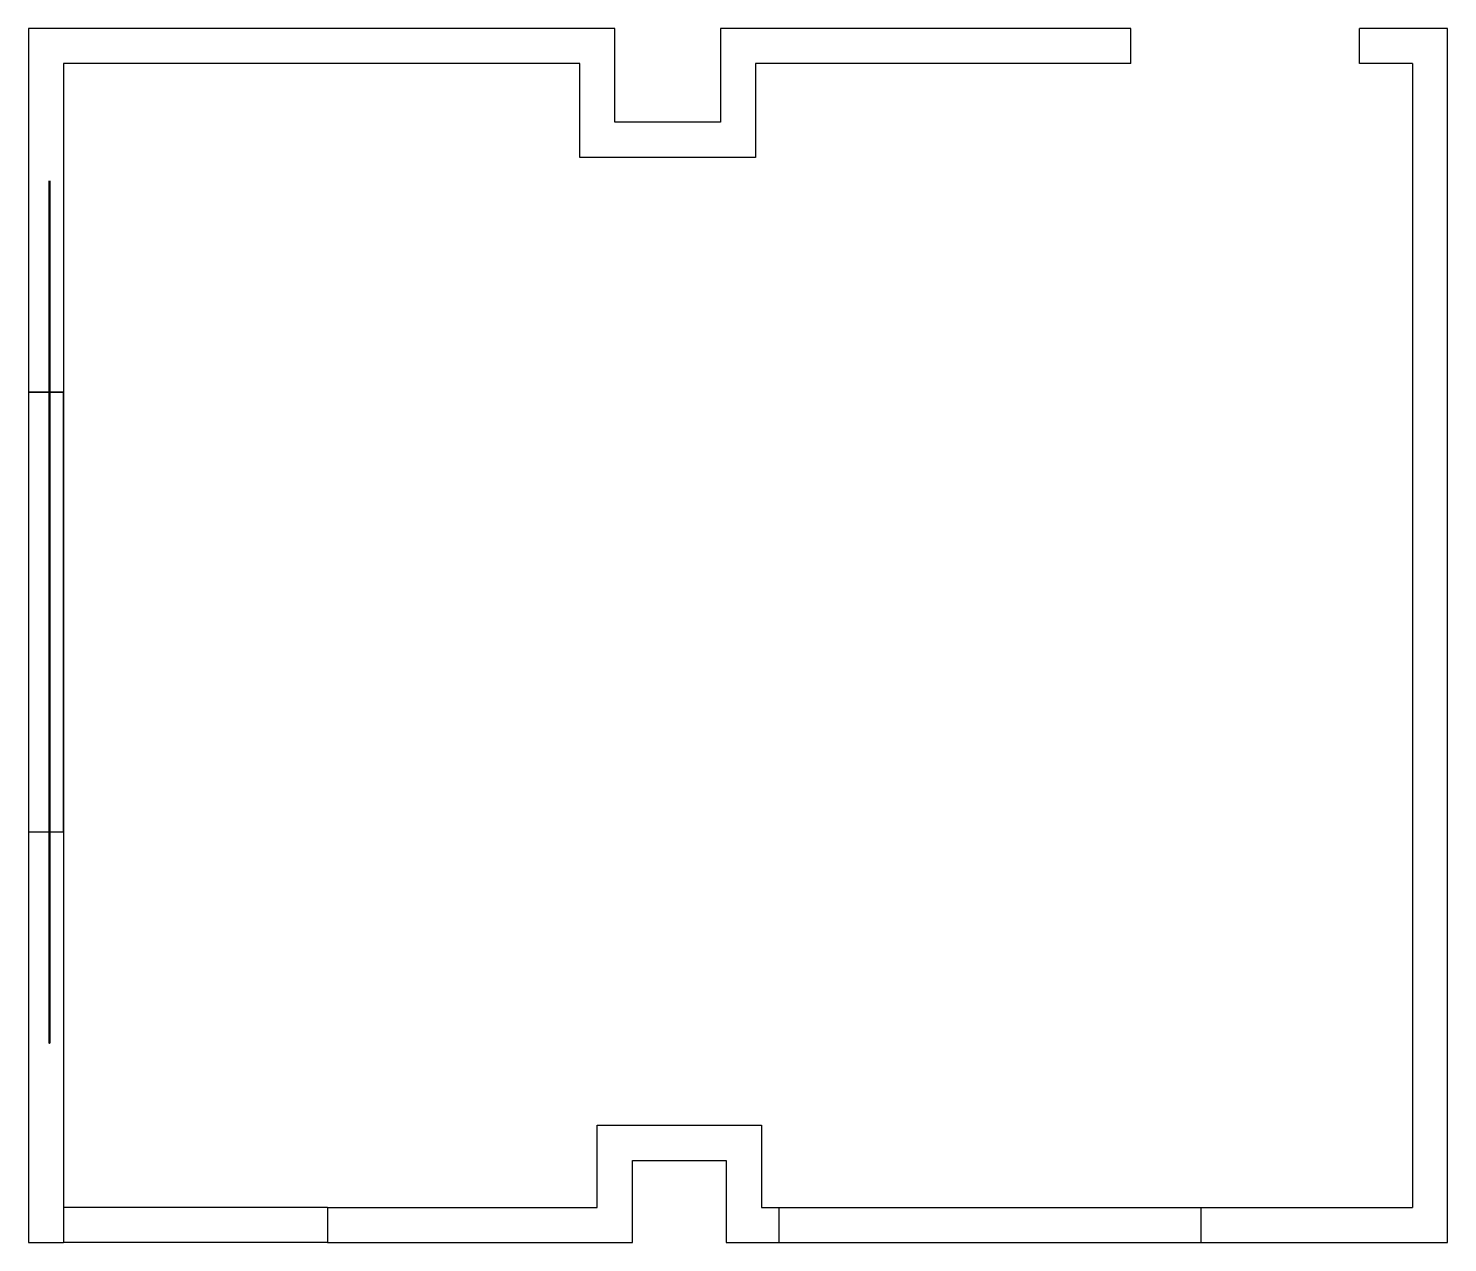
# Model space of a CAD drawing. Header units: inches. Extents: x 1725 to 1967, y 185 to 392.
import ezdxf

# ---------------------------------------------------------------- set-up
doc = ezdxf.new("R2010")
doc.units = ezdxf.units.IN
doc.header["$MEASUREMENT"] = 0
for name, color, linetype, lineweight in [('1.wall', 7, 'Continuous', 30), ('3d-door', 86, 'Continuous', 30), ('misc', 7, 'Continuous', 50)]:
    doc.layers.add(name, color=color, linetype=linetype, lineweight=lineweight)
doc.layers.add('3.window', color=140, linetype='Continuous')

msp = doc.modelspace()

# ---------------------------------------------------------------- linework, layer by layer
at = {"layer": '1.wall'}
for p, q in [((1725.35, 391.75), (1725.35, 184.75)), ((1766.35, 391.75), (1725.35, 391.75)), ((1825.35, 391.75), (1766.35, 391.75)), ((1825.35, 375.75), (1825.35, 391.75)), ((1843.35, 391.75), (1843.35, 375.75)), ((1913.35, 391.75), (1843.35, 391.75)), ((1913.35, 385.75), (1913.35, 391.75)), ((1955.35, 391.75), (1952.35, 391.75)), ((1952.35, 385.75), (1952.35, 391.75)), ((1967.35, 391.75), (1955.35, 391.75)), ((1967.35, 184.75), (1967.35, 391.75)), ((1766.35, 385.75), (1731.35, 385.75)), ((1731.35, 385.75), (1731.35, 184.75)), ((1819.35, 385.75), (1766.35, 385.75)), ((1819.35, 369.75), (1819.35, 385.75)), ((1913.35, 385.75), (1849.35, 385.75)), ((1849.35, 385.75), (1849.35, 369.75)), ((1913.35, 385.75), (1849.35, 385.75)), ((1955.35, 385.75), (1952.35, 385.75)), ((1961.35, 385.75), (1955.35, 385.75)), ((1961.35, 385.75), (1961.35, 190.75)), ((1843.35, 375.75), (1825.35, 375.75)), ((1849.35, 369.75), (1819.35, 369.75)), ((1822.35, 190.75), (1822.35, 204.75)), ((1822.35, 204.75), (1850.35, 204.75)), ((1850.35, 204.75), (1850.35, 190.75)), ((1828.35, 198.75), (1844.35, 198.75)), ((1828.35, 184.75), (1828.35, 198.75)), ((1844.35, 198.75), (1844.35, 184.75)), ((1776.35, 190.75), (1822.35, 190.75)), ((1776.35, 190.75), (1776.35, 184.75)), ((1850.35, 190.75), (1856.35, 190.75)), ((1856.35, 190.75), (1928.35, 190.75)), ((1928.35, 190.75), (1961.35, 190.75)), ((1725.35, 184.75), (1731.35, 184.75)), ((1776.35, 184.75), (1828.35, 184.75)), ((1844.35, 184.75), (1856.35, 184.75)), ((1856.35, 184.75), (1928.35, 184.75)), ((1928.35, 184.75), (1967.35, 184.75))]:
    msp.add_line(p, q, dxfattribs=at)
at = {"layer": '3.window'}
for p, q in [((1725.35, 329.75), (1731.35, 329.75)), ((1725.35, 329.75), (1725.35, 254.75)), ((1731.35, 329.75), (1725.35, 329.75)), ((1731.35, 254.75), (1731.35, 329.75)), ((1725.35, 254.75), (1731.35, 254.75)), ((1725.35, 254.75), (1731.35, 254.75)), ((1853.35, 184.75), (1853.35, 190.75)), ((1925.35, 184.75), (1925.35, 190.75))]:
    msp.add_line(p, q, dxfattribs=at)
at = {"layer": '3d-door'}
for p, q in [((1776.35, 190.75), (1731.35, 190.75)), ((1776.35, 184.75), (1731.35, 184.75))]:
    msp.add_line(p, q, dxfattribs=at)
at = {"layer": 'misc', "extrusion": (-1, 0, 0), "elevation": -1728.94}
for points in [[(-365.75, 112), (-218.75, 112), (-218.75, 7), (-365.75, 7)], [(-359.75, 106), (-224.75, 106), (-224.75, 13), (-359.75, 13)]]:
    msp.add_lwpolyline(points, close=True, dxfattribs=at)

doc.saveas('drawing.dxf')
